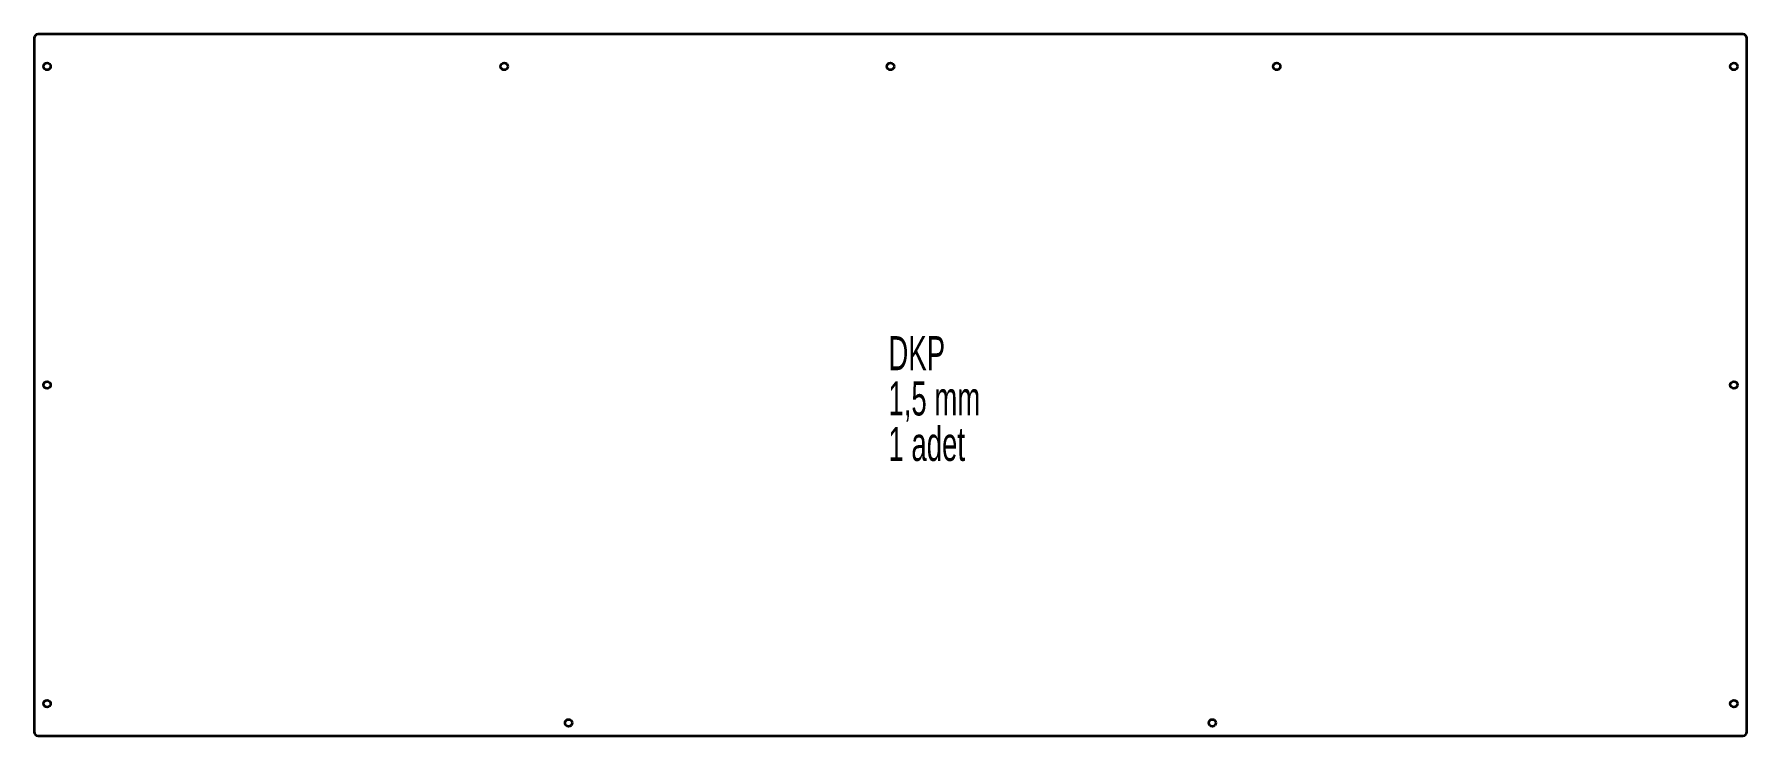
# Model space of a CAD drawing. Header units: millimetres. Extents: x -347 to 983, y -153 to 392.
import ezdxf

# ---------------------------------------------------------------- set-up
doc = ezdxf.new("R2010")
doc.units = ezdxf.units.MM
doc.styles.add('SLDTEXTSTYLE0', font='TXT', dxfattribs={"width": 0.605})

msp = doc.modelspace()

# ---------------------------------------------------------------- linework, layer by layer
at = {"color": 7, "linetype": 'Continuous', "lineweight": 35}
for p, q in [((-347.5, 388.6), (-347.5, -150.4)), ((979.5, 391.6), (-344.5, 391.6)), ((982.5, -150.4), (982.5, 388.6)), ((-344.5, -153.4), (979.5, -153.4))]:
    msp.add_line(p, q, dxfattribs=at)
for centre in [(-337.5, 366.6), (17.5, 366.6), (317.5, 366.6), (617.5, 366.6), (972.5, 366.6), (-337.5, 119.1), (972.5, 119.1), (-337.5, -128.4), (972.5, -128.4), (67.5, -143.4), (567.5, -143.4)]:
    msp.add_circle(centre, 2.75, dxfattribs=at)
for centre, start, end in [((-344.5, 388.6), 90, 180), ((979.5, 388.6), 0, 90), ((-344.5, -150.4), 180, 270), ((979.5, -150.4), 270, 0)]:
    msp.add_arc(centre, 3, start, end, dxfattribs=at)

# ---------------------------------------------------------------- texts
at = {"color": 7, "linetype": 'Continuous', "lineweight": 0, "char_height": 26.46, "attachment_point": 1, "style": 'SLDTEXTSTYLE0'}
for s, insert in [('DKP', (315.9, 157.1)), ('1,5 mm', (315.9, 121.9)), ('1 adet', (315.9, 86.6))]:
    msp.add_mtext(s, dxfattribs=dict(at, insert=insert))

doc.saveas('drawing.dxf')
